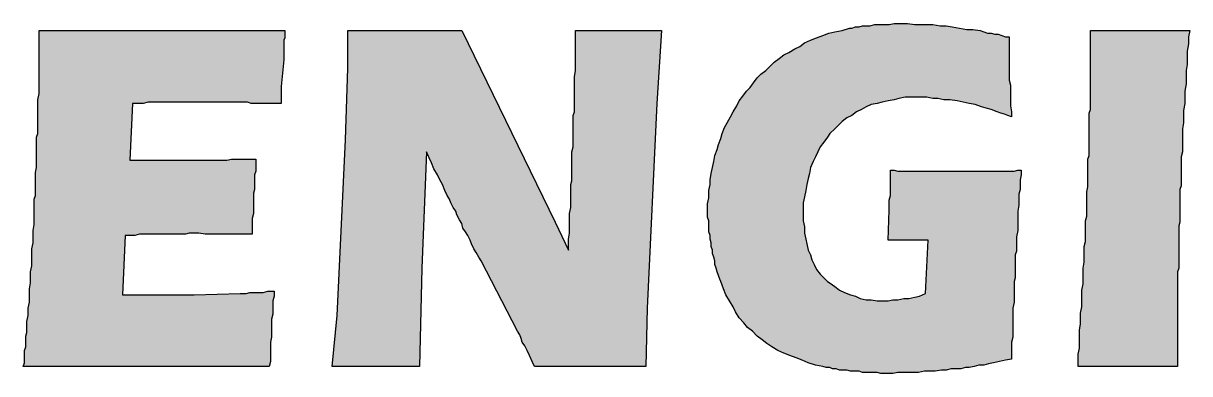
# Model space of a CAD drawing. Extents: x 0 to 37.6, y 0 to 24.
# Drawn here: x 33.092 to 33.89, y 6.606 to 6.845 of the extents above; entities that cross this region are included whole.
import ezdxf

# ---------------------------------------------------------------- set-up
doc = ezdxf.new("R2010")
doc.units = 0
doc.header["$LTSCALE"] = 10
doc.header["$MEASUREMENT"] = 0
doc.layers.add('BDR-18', color=1, linetype='Continuous')

# ---------------------------------------------------------------- blocks, each defined once
blk = doc.blocks.new('hel_logo_borderless')
at = {"layer": 'BDR-18', "linetype": 'ByBlock'}
h = blk.add_hatch(color=256, dxfattribs=at)
h.dxf.hatch_style = 1
h.paths.add_polyline_path([(0.59224, 1.06416), (0.59307, 1.06665), (0.59307, 1.06913), (0.59307, 1.07161), (0.59307, 1.07493), (0.5939, 1.07741), (0.5939, 1.07989), (0.5939, 1.08238), (0.5939, 1.08486), (0.59473, 1.08735), (0.59473, 1.08983), (0.59473, 1.0948), (0.59556, 1.09894), (0.59556, 1.10391), (0.59638, 1.10805), (0.59638, 1.11302), (0.59638, 1.11716), (0.59721, 1.1213), (0.59721, 1.12544), (0.59721, 1.12875), (0.59804, 1.13289), (0.59804, 1.13703), (0.59804, 1.14034), (0.59804, 1.14448), (0.59887, 1.14862), (0.59887, 1.15276), (0.59887, 1.1569), (0.5997, 1.16104), (0.5997, 1.16601), (0.5997, 1.17098), (0.5997, 1.17346), (0.5997, 1.17595), (0.5997, 1.17843), (0.60052, 1.18091), (0.60052, 1.1834), (0.60052, 1.18588), (0.60052, 1.18837), (0.60052, 1.19168), (0.60052, 1.19416), (0.60052, 1.19665), (0.60135, 1.19996), (0.60135, 1.20244), (0.60135, 1.20575), (0.60135, 1.20824), (0.60135, 1.21155), (0.60135, 1.21486), (0.60135, 1.21735), (0.60135, 1.22066), (0.60218, 1.22314), (0.60218, 1.22646), (0.60218, 1.22894), (0.60218, 1.23142), (0.60218, 1.23391), (0.60218, 1.23639), (0.60218, 1.2397), (0.60218, 1.24136), (0.60218, 1.24633), (0.60301, 1.25047), (0.60301, 1.25461), (0.60301, 1.25875), (0.60301, 1.26289), (0.60301, 1.2662), (0.60301, 1.26869), (0.60301, 1.272), (0.60301, 1.27448), (0.60301, 1.27697), (0.60301, 1.27862), (0.60301, 1.29353), (0.60798, 1.29353), (0.61212, 1.29353), (0.61709, 1.29353), (0.62205, 1.29353), (0.62454, 1.29353), (0.62702, 1.29353), (0.62951, 1.29353), (0.63199, 1.29353), (0.63447, 1.29353), (0.63696, 1.29353), (0.63944, 1.29353), (0.64193, 1.29353), (0.64524, 1.29353), (0.64772, 1.29353), (0.65021, 1.29353), (0.65352, 1.29353), (0.656, 1.29353), (0.65931, 1.29353), (0.6618, 1.29353), (0.66511, 1.29353), (0.66759, 1.29353), (0.67091, 1.29353), (0.67339, 1.29353), (0.6767, 1.29353), (0.68002, 1.29353), (0.6825, 1.29353), (0.68581, 1.29353), (0.68912, 1.29353), (0.69161, 1.29353), (0.69492, 1.29353), (0.6974, 1.29353), (0.70072, 1.29353), (0.7032, 1.29353), (0.70568, 1.29353), (0.709, 1.29353), (0.71148, 1.29353), (0.71396, 1.29353), (0.71728, 1.29353), (0.71976, 1.29353), (0.72224, 1.29353), (0.72473, 1.29353), (0.72721, 1.29353), (0.73053, 1.29353), (0.73301, 1.29353), (0.73549, 1.29353), (0.73798, 1.29353), (0.74046, 1.29353), (0.74295, 1.29353), (0.74543, 1.29353), (0.74791, 1.29353), (0.75288, 1.29353), (0.75702, 1.29353), (0.76199, 1.29353), (0.76696, 1.29353), (0.7711, 1.29353), (0.7711, 1.28856), (0.77027, 1.2869), (0.77027, 1.28359), (0.77027, 1.28193), (0.77027, 1.27945), (0.77027, 1.27697), (0.77027, 1.27365), (0.76861, 1.25544), (0.76861, 1.25212), (0.76861, 1.24964), (0.76861, 1.24633), (0.76861, 1.24384), (0.7653, 1.24384), (0.76199, 1.24384), (0.75785, 1.24384), (0.75454, 1.24384), (0.75123, 1.24384), (0.74791, 1.24384), (0.74543, 1.24467), (0.74212, 1.24467), (0.73881, 1.24467), (0.73632, 1.24467), (0.73301, 1.24467), (0.73053, 1.24467), (0.72804, 1.24467), (0.72473, 1.24467), (0.72224, 1.24467), (0.71976, 1.24467), (0.71728, 1.24467), (0.71479, 1.24467), (0.71231, 1.24467), (0.70982, 1.24467), (0.70568, 1.24467), (0.70154, 1.24467), (0.69823, 1.24467), (0.69575, 1.24467), (0.69244, 1.24467), (0.69078, 1.24467), (0.6883, 1.24467), (0.68664, 1.24467), (0.68416, 1.24467), (0.68084, 1.24467), (0.67753, 1.24467), (0.67422, 1.24384), (0.67091, 1.24384), (0.66677, 1.24384), (0.66511, 1.20493), (0.67008, 1.20493), (0.67422, 1.20493), (0.6767, 1.20493), (0.67919, 1.20493), (0.68167, 1.20493), (0.68416, 1.20493), (0.68664, 1.20493), (0.68995, 1.20493), (0.69244, 1.20493), (0.69492, 1.20493), (0.69823, 1.20493), (0.70072, 1.20493), (0.70403, 1.20493), (0.70651, 1.20493), (0.709, 1.20493), (0.71231, 1.20493), (0.71479, 1.20493), (0.71645, 1.20493), (0.71893, 1.20493), (0.72224, 1.20493), (0.72473, 1.20493), (0.72804, 1.20493), (0.73135, 1.20493), (0.73467, 1.20575), (0.73881, 1.20575), (0.74295, 1.20575), (0.74709, 1.20575), (0.75123, 1.20575), (0.75123, 1.20327), (0.75123, 1.19996), (0.75123, 1.19747), (0.7504, 1.19499), (0.7504, 1.19168), (0.7504, 1.18837), (0.7504, 1.18505), (0.74957, 1.18257), (0.74957, 1.17926), (0.74957, 1.17595), (0.74957, 1.17263), (0.74957, 1.16849), (0.74874, 1.16518), (0.74874, 1.16187), (0.74874, 1.15856), (0.74874, 1.15442), (0.74543, 1.15442), (0.74212, 1.15442), (0.73963, 1.15442), (0.73632, 1.15442), (0.73384, 1.15442), (0.73053, 1.15442), (0.72804, 1.15442), (0.72556, 1.15442), (0.72307, 1.15442), (0.72059, 1.15442), (0.71645, 1.15442), (0.71231, 1.15525), (0.70817, 1.15525), (0.70568, 1.15525), (0.7032, 1.15442), (0.70072, 1.15442), (0.69823, 1.15442), (0.69492, 1.15442), (0.69244, 1.15442), (0.68912, 1.15442), (0.68664, 1.15442), (0.68333, 1.15442), (0.68084, 1.15442), (0.67753, 1.15442), (0.67505, 1.15442), (0.67174, 1.15442), (0.66842, 1.15359), (0.66511, 1.15359), (0.6618, 1.15359), (0.66014, 1.11302), (0.67753, 1.11302), (0.68002, 1.11302), (0.6825, 1.11302), (0.68581, 1.11302), (0.68912, 1.11302), (0.69326, 1.11302), (0.69575, 1.11302), (0.69823, 1.11302), (0.70072, 1.11302), (0.7032, 1.11302), (0.70651, 1.11302), (0.709, 1.11302), (0.74046, 1.11384), (0.74212, 1.11384), (0.7446, 1.11384), (0.74709, 1.11467), (0.74957, 1.11467), (0.75288, 1.11467), (0.75619, 1.11467), (0.75951, 1.1155), (0.76365, 1.1155), (0.76365, 1.11219), (0.76282, 1.10888), (0.76282, 1.10639), (0.76282, 1.10308), (0.76282, 1.09977), (0.76199, 1.09646), (0.76199, 1.09314), (0.76199, 1.08983), (0.76199, 1.08652), (0.76199, 1.08403), (0.76116, 1.08072), (0.76116, 1.07741), (0.76116, 1.0741), (0.76116, 1.07079), (0.76116, 1.06747), (0.76033, 1.06416), (0.75619, 1.06416), (0.75123, 1.06416), (0.74626, 1.06416), (0.74212, 1.06416), (0.73715, 1.06416), (0.73218, 1.06416), (0.7297, 1.06416), (0.72721, 1.06416), (0.72473, 1.06416), (0.72224, 1.06416), (0.71976, 1.06416), (0.71728, 1.06416), (0.71479, 1.06416), (0.71231, 1.06416), (0.709, 1.06416), (0.70651, 1.06416), (0.70403, 1.06416), (0.70154, 1.06416), (0.69906, 1.06416), (0.69658, 1.06416), (0.69326, 1.06416), (0.69078, 1.06416), (0.6883, 1.06416), (0.68581, 1.06416), (0.6825, 1.06416), (0.68002, 1.06416), (0.61377, 1.06416)])
h = blk.add_hatch(color=256, dxfattribs=at)
h.dxf.hatch_style = 1
h.paths.add_polyline_path([(0.80339, 1.06416), (0.8067, 1.09894), (0.8125, 1.219), (0.81416, 1.26786), (0.81416, 1.29353), (0.81747, 1.29353), (0.81995, 1.29353), (0.82244, 1.29353), (0.82575, 1.29353), (0.82823, 1.29353), (0.83072, 1.29353), (0.83403, 1.29353), (0.83651, 1.29353), (0.839, 1.29353), (0.84148, 1.29353), (0.84396, 1.29353), (0.84645, 1.29353), (0.85059, 1.29353), (0.85556, 1.29353), (0.85887, 1.29353), (0.86301, 1.29353), (0.86632, 1.29353), (0.87129, 1.29353), (0.87295, 1.29353), (0.87543, 1.29353), (0.87791, 1.29353), (0.8804, 1.29353), (0.88288, 1.29353), (0.88619, 1.29353), (0.88868, 1.29353), (0.89199, 1.29353), (0.95575, 1.1627), (0.96486, 1.14365), (0.96486, 1.14779), (0.96486, 1.15111), (0.96568, 1.15525), (0.96568, 1.15939), (0.96568, 1.16353), (0.96568, 1.16849), (0.96651, 1.17263), (0.96651, 1.17512), (0.96651, 1.1776), (0.96651, 1.18009), (0.96651, 1.18257), (0.96651, 1.18588), (0.96651, 1.18837), (0.96734, 1.19085), (0.96734, 1.19333), (0.96734, 1.19665), (0.96734, 1.19913), (0.96734, 1.20161), (0.96734, 1.20493), (0.96734, 1.20741), (0.96734, 1.21072), (0.96817, 1.21404), (0.96817, 1.21652), (0.96817, 1.21983), (0.96817, 1.22314), (0.96817, 1.22646), (0.96817, 1.22977), (0.96817, 1.23225), (0.96817, 1.23556), (0.969, 1.23805), (0.969, 1.24136), (0.969, 1.24384), (0.969, 1.24716), (0.969, 1.24964), (0.969, 1.25212), (0.969, 1.25461), (0.969, 1.25709), (0.969, 1.25958), (0.969, 1.26206), (0.96983, 1.2662), (0.96983, 1.27034), (0.96983, 1.27448), (0.96983, 1.27862), (0.96983, 1.28193), (0.96983, 1.28525), (0.96983, 1.28856), (0.96983, 1.29104), (0.96983, 1.29353), (0.97479, 1.29353), (0.97893, 1.29353), (0.98307, 1.29353), (0.98639, 1.29353), (0.99053, 1.29353), (0.99384, 1.29353), (0.99632, 1.29353), (0.99963, 1.29353), (1.00129, 1.29353), (1.00295, 1.29353), (1.00626, 1.29353), (1.00957, 1.29353), (1.01371, 1.29353), (1.01537, 1.29353), (1.01785, 1.29353), (1.02033, 1.29353), (1.02282, 1.29353), (1.02613, 1.29353), (1.02862, 1.29353), (1.0253, 1.24384), (1.01868, 1.10391), (1.01785, 1.06416), (1.01288, 1.06416), (1.00791, 1.06416), (1.00377, 1.06416), (0.99881, 1.06416), (0.99467, 1.06416), (0.9897, 1.06416), (0.98556, 1.06416), (0.98142, 1.06416), (0.97728, 1.06416), (0.97314, 1.06416), (0.969, 1.06416), (0.96651, 1.06416), (0.96403, 1.06416), (0.96154, 1.06416), (0.95906, 1.06416), (0.95658, 1.06416), (0.95409, 1.06416), (0.95078, 1.06416), (0.9483, 1.06416), (0.94498, 1.06416), (0.94167, 1.06416), (0.94002, 1.06747), (0.93836, 1.07161), (0.9367, 1.07493), (0.93505, 1.07824), (0.93339, 1.08072), (0.93256, 1.08321), (0.93174, 1.08569), (0.93008, 1.08817), (0.90524, 1.1362), (0.90358, 1.13868), (0.90193, 1.142), (0.90027, 1.14448), (0.89861, 1.14779), (0.89779, 1.15028), (0.89613, 1.15359), (0.89447, 1.15607), (0.89282, 1.15856), (0.89199, 1.16187), (0.89033, 1.16435), (0.88868, 1.16767), (0.88785, 1.17015), (0.88619, 1.17263), (0.88454, 1.17595), (0.88371, 1.17843), (0.88205, 1.18091), (0.8804, 1.18423), (0.87874, 1.18837), (0.87709, 1.19168), (0.87543, 1.19499), (0.87295, 1.19913), (0.87129, 1.20327), (0.86963, 1.20658), (0.86798, 1.21072), (0.86467, 1.13123), (0.86301, 1.06416), (0.85887, 1.06416), (0.85473, 1.06416), (0.85059, 1.06416), (0.84645, 1.06416), (0.84314, 1.06416), (0.83982, 1.06416), (0.83734, 1.06416), (0.83486, 1.06416), (0.83237, 1.06416), (0.82989, 1.06416), (0.82658, 1.06416), (0.82244, 1.06416), (0.81912, 1.06416), (0.81664, 1.06416), (0.81416, 1.06416), (0.81167, 1.06416), (0.80919, 1.06416), (0.8067, 1.06416)])
h = blk.add_hatch(color=256, dxfattribs=at)
h.dxf.hatch_style = 1
h.paths.add_polyline_path([(1.18511, 1.1983), (1.1876, 1.1983), (1.19008, 1.19747), (1.19256, 1.19747), (1.19505, 1.19747), (1.19753, 1.19747), (1.20002, 1.19747), (1.2025, 1.19747), (1.20499, 1.19747), (1.20995, 1.19747), (1.21492, 1.19747), (1.21989, 1.19747), (1.22403, 1.19747), (1.22817, 1.19747), (1.23231, 1.19747), (1.23562, 1.19747), (1.23976, 1.19747), (1.24307, 1.19747), (1.24639, 1.19747), (1.2497, 1.19747), (1.25301, 1.19747), (1.25632, 1.19747), (1.25881, 1.19747), (1.26212, 1.19747), (1.2646, 1.19747), (1.26709, 1.19747), (1.26957, 1.19747), (1.27206, 1.1983), (1.27454, 1.1983), (1.27454, 1.19499), (1.27371, 1.19168), (1.27371, 1.18837), (1.27371, 1.18505), (1.27288, 1.18174), (1.27288, 1.1776), (1.27288, 1.17429), (1.27206, 1.17015), (1.27206, 1.16601), (1.27206, 1.16187), (1.27206, 1.1569), (1.27123, 1.15276), (1.27123, 1.14779), (1.27123, 1.14531), (1.27123, 1.14282), (1.2704, 1.14034), (1.2704, 1.13786), (1.2704, 1.13537), (1.2704, 1.13289), (1.2704, 1.1304), (1.2704, 1.12709), (1.2704, 1.12461), (1.26957, 1.12212), (1.26957, 1.11964), (1.26957, 1.11716), (1.26957, 1.11302), (1.26957, 1.10805), (1.26874, 1.10391), (1.26874, 1.09977), (1.26874, 1.09563), (1.26874, 1.09149), (1.26874, 1.08817), (1.26874, 1.08403), (1.26792, 1.08072), (1.26792, 1.07741), (1.26792, 1.0741), (1.26792, 1.07161), (1.26792, 1.06913), (1.26378, 1.0683), (1.25963, 1.06747), (1.25549, 1.06665), (1.25218, 1.06582), (1.24887, 1.06499), (1.24556, 1.06499), (1.24225, 1.06416), (1.23893, 1.06333), (1.23645, 1.06333), (1.23314, 1.06251), (1.22983, 1.06251), (1.22651, 1.06251), (1.2232, 1.06168), (1.21989, 1.06168), (1.21575, 1.06085), (1.21161, 1.06085), (1.2083, 1.06085), (1.20416, 1.06002), (1.20084, 1.06002), (1.1967, 1.06002), (1.19339, 1.06002), (1.19008, 1.06002), (1.18677, 1.05919), (1.18346, 1.05919), (1.18097, 1.05919), (1.17849, 1.05919), (1.176, 1.06002), (1.17352, 1.06002), (1.17104, 1.06002), (1.16855, 1.06002), (1.16607, 1.06002), (1.16358, 1.06085), (1.1611, 1.06085), (1.15779, 1.06085), (1.1553, 1.06168), (1.15282, 1.06168), (1.15034, 1.06168), (1.14785, 1.06251), (1.14537, 1.06251), (1.14371, 1.06333), (1.14123, 1.06333), (1.13874, 1.06416), (1.13377, 1.06499), (1.12881, 1.06665), (1.12467, 1.0683), (1.12053, 1.06996), (1.11639, 1.07161), (1.11225, 1.07327), (1.10811, 1.07493), (1.10397, 1.07741), (1.10065, 1.07989), (1.09734, 1.08238), (1.09403, 1.08486), (1.09072, 1.08817), (1.08741, 1.09066), (1.08492, 1.09397), (1.08161, 1.09728), (1.07912, 1.10142), (1.07747, 1.10474), (1.07498, 1.10888), (1.0725, 1.11302), (1.07084, 1.11716), (1.06919, 1.12212), (1.06836, 1.12378), (1.06753, 1.12626), (1.0667, 1.12875), (1.06588, 1.13123), (1.06505, 1.13372), (1.06505, 1.1362), (1.06422, 1.13868), (1.06339, 1.14117), (1.06339, 1.14365), (1.06256, 1.14614), (1.06256, 1.14862), (1.06174, 1.15111), (1.06174, 1.15359), (1.06091, 1.15607), (1.06091, 1.15856), (1.06091, 1.16104), (1.06091, 1.16353), (1.06008, 1.16601), (1.06008, 1.16849), (1.06008, 1.17098), (1.06008, 1.17512), (1.06091, 1.17926), (1.06091, 1.18423), (1.06174, 1.18837), (1.06174, 1.19168), (1.06256, 1.19582), (1.06339, 1.19996), (1.06422, 1.2041), (1.06505, 1.20824), (1.0667, 1.21238), (1.06753, 1.21569), (1.06919, 1.21983), (1.07002, 1.22314), (1.07167, 1.22728), (1.07333, 1.2306), (1.07581, 1.23474), (1.07747, 1.23805), (1.07995, 1.24219), (1.08161, 1.2455), (1.08409, 1.24881), (1.08658, 1.25212), (1.08906, 1.25461), (1.09155, 1.25792), (1.09403, 1.26123), (1.09651, 1.26372), (1.09983, 1.2662), (1.10314, 1.26951), (1.10562, 1.272), (1.10893, 1.27448), (1.11225, 1.27697), (1.11556, 1.27862), (1.1197, 1.28111), (1.12301, 1.28276), (1.12632, 1.28525), (1.13046, 1.2869), (1.1346, 1.28856), (1.13874, 1.29021), (1.14288, 1.29187), (1.14702, 1.2927), (1.15199, 1.29353), (1.15696, 1.29518), (1.15862, 1.29518), (1.1611, 1.29601), (1.16358, 1.29601), (1.16607, 1.29684), (1.16855, 1.29684), (1.17104, 1.29684), (1.17435, 1.29767), (1.17683, 1.29767), (1.17932, 1.29767), (1.1818, 1.29767), (1.18428, 1.29767), (1.1876, 1.29849), (1.19008, 1.29849), (1.19256, 1.29849), (1.1967, 1.29849), (1.20167, 1.29767), (1.20581, 1.29767), (1.20995, 1.29767), (1.21409, 1.29767), (1.21906, 1.29684), (1.2232, 1.29684), (1.22734, 1.29601), (1.23231, 1.29518), (1.23728, 1.29435), (1.24142, 1.29435), (1.24639, 1.29353), (1.25135, 1.29187), (1.25384, 1.29187), (1.25632, 1.29104), (1.25881, 1.29104), (1.26129, 1.29021), (1.26378, 1.28939), (1.26626, 1.28939), (1.26626, 1.28607), (1.26626, 1.28276), (1.26626, 1.27945), (1.26626, 1.27697), (1.26626, 1.27365), (1.26626, 1.27034), (1.26626, 1.26703), (1.26626, 1.26289), (1.26626, 1.25958), (1.26709, 1.25626), (1.26709, 1.25295), (1.26709, 1.24881), (1.26709, 1.2455), (1.26709, 1.24219), (1.26792, 1.23805), (1.26792, 1.23474), (1.26543, 1.23556), (1.26295, 1.23639), (1.26046, 1.23722), (1.25798, 1.23805), (1.25384, 1.2397), (1.25053, 1.24053), (1.24721, 1.24136), (1.24307, 1.24302), (1.23893, 1.24384), (1.23479, 1.24467), (1.23065, 1.2455), (1.22569, 1.24633), (1.22155, 1.24633), (1.21741, 1.24716), (1.21409, 1.24716), (1.20995, 1.24798), (1.20664, 1.24798), (1.20333, 1.24798), (1.19919, 1.24798), (1.19505, 1.24798), (1.19091, 1.24716), (1.1876, 1.24633), (1.18346, 1.2455), (1.17932, 1.24467), (1.176, 1.24384), (1.17186, 1.24302), (1.16855, 1.24136), (1.16524, 1.2397), (1.16193, 1.23805), (1.15862, 1.23556), (1.1553, 1.23391), (1.15199, 1.23142), (1.14951, 1.22894), (1.14702, 1.22646), (1.14371, 1.22314), (1.14205, 1.22066), (1.13957, 1.21735), (1.13709, 1.21404), (1.13543, 1.21072), (1.13377, 1.20741), (1.13212, 1.2041), (1.13046, 1.19996), (1.12963, 1.19582), (1.12881, 1.19251), (1.12798, 1.18837), (1.12715, 1.18423), (1.12632, 1.18009), (1.12549, 1.17595), (1.12549, 1.17181), (1.12549, 1.16767), (1.12549, 1.16353), (1.12632, 1.15939), (1.12632, 1.15525), (1.12715, 1.15111), (1.12798, 1.14779), (1.12881, 1.14365), (1.13046, 1.14034), (1.13129, 1.13703), (1.13295, 1.13372), (1.1346, 1.1304), (1.13709, 1.12709), (1.13957, 1.12461), (1.14205, 1.12212), (1.14454, 1.12047), (1.14785, 1.11798), (1.15034, 1.11633), (1.15365, 1.11467), (1.15779, 1.11302), (1.1611, 1.11219), (1.16441, 1.11053), (1.16855, 1.1097), (1.17186, 1.1097), (1.176, 1.10888), (1.18014, 1.10888), (1.18346, 1.10888), (1.18677, 1.1097), (1.19008, 1.1097), (1.19422, 1.11053), (1.19753, 1.11053), (1.20167, 1.11136), (1.20499, 1.11219), (1.20913, 1.11384), (1.21078, 1.15028), (1.2083, 1.15028), (1.20664, 1.15028), (1.20333, 1.15028), (1.20084, 1.15028), (1.19919, 1.15028), (1.18346, 1.15028), (1.18428, 1.17098), (1.18428, 1.17263), (1.18428, 1.17512), (1.18428, 1.1776), (1.18511, 1.18091), (1.18511, 1.18423), (1.18511, 1.18837), (1.18511, 1.19002), (1.18511, 1.19251), (1.18511, 1.19499)])
h = blk.add_hatch(color=256, dxfattribs=at)
h.dxf.hatch_style = 1
h.paths.add_polyline_path([(1.31346, 1.06416), (1.31346, 1.0683), (1.31346, 1.07244), (1.31428, 1.07658), (1.31428, 1.08072), (1.31428, 1.08486), (1.31428, 1.089), (1.31511, 1.09314), (1.31511, 1.09646), (1.31511, 1.1006), (1.31594, 1.10474), (1.31594, 1.10888), (1.31594, 1.11219), (1.31594, 1.11633), (1.31677, 1.12047), (1.31677, 1.12378), (1.31677, 1.12792), (1.31677, 1.13123), (1.3176, 1.13537), (1.3176, 1.13868), (1.3176, 1.142), (1.3176, 1.14614), (1.31842, 1.14945), (1.31842, 1.15276), (1.31842, 1.1569), (1.31842, 1.16021), (1.31842, 1.16353), (1.31925, 1.16684), (1.31925, 1.17015), (1.31925, 1.17346), (1.31925, 1.17677), (1.31925, 1.18009), (1.31925, 1.1834), (1.32008, 1.18671), (1.32008, 1.19002), (1.32008, 1.19333), (1.32008, 1.19665), (1.32008, 1.19913), (1.32008, 1.20244), (1.32008, 1.20575), (1.32091, 1.20824), (1.32091, 1.21155), (1.32091, 1.21486), (1.32091, 1.21735), (1.32091, 1.22066), (1.32091, 1.22314), (1.32091, 1.22646), (1.32091, 1.22894), (1.32091, 1.23142), (1.32091, 1.23474), (1.32091, 1.23722), (1.32174, 1.2397), (1.32174, 1.24219), (1.32174, 1.2455), (1.32174, 1.24798), (1.32174, 1.25047), (1.32174, 1.25295), (1.32174, 1.25544), (1.32174, 1.25792), (1.32174, 1.2604), (1.32174, 1.26289), (1.32174, 1.26703), (1.32174, 1.272), (1.32174, 1.29353), (1.32505, 1.29353), (1.32753, 1.29353), (1.33085, 1.29353), (1.33333, 1.29353), (1.33664, 1.29353), (1.33913, 1.29353), (1.34161, 1.29353), (1.34327, 1.29353), (1.34741, 1.29353), (1.35155, 1.29353), (1.35403, 1.29353), (1.35651, 1.29353), (1.35817, 1.29353), (1.36065, 1.29353), (1.36314, 1.29353), (1.36728, 1.29353), (1.36893, 1.29353), (1.37142, 1.29353), (1.3739, 1.29353), (1.37639, 1.29353), (1.3797, 1.29353), (1.38218, 1.29353), (1.3855, 1.29353), (1.38964, 1.29353), (1.38881, 1.28939), (1.38881, 1.28442), (1.38798, 1.27945), (1.38798, 1.27531), (1.38798, 1.27034), (1.38715, 1.2662), (1.38715, 1.26123), (1.38715, 1.25709), (1.38632, 1.25212), (1.38632, 1.24798), (1.38632, 1.24384), (1.3855, 1.23888), (1.3855, 1.23474), (1.3855, 1.2306), (1.38467, 1.22646), (1.38467, 1.22232), (1.38467, 1.219), (1.38467, 1.21652), (1.38467, 1.21321), (1.38467, 1.21072), (1.38384, 1.20741), (1.38384, 1.20493), (1.38384, 1.20161), (1.38384, 1.19913), (1.38384, 1.19582), (1.38384, 1.19333), (1.38384, 1.19002), (1.38384, 1.18754), (1.38301, 1.18505), (1.38301, 1.18174), (1.38301, 1.17926), (1.38301, 1.17677), (1.38301, 1.17346), (1.38301, 1.17098), (1.38301, 1.16849), (1.38301, 1.16518), (1.38301, 1.1627), (1.38218, 1.16021), (1.38218, 1.15773), (1.38218, 1.15442), (1.38218, 1.15193), (1.38218, 1.14945), (1.38218, 1.14696), (1.38218, 1.14448), (1.38218, 1.142), (1.38218, 1.13868), (1.38218, 1.1362), (1.38218, 1.13372), (1.38218, 1.13123), (1.38135, 1.12875), (1.38135, 1.12626), (1.38135, 1.12378), (1.38135, 1.1213), (1.38135, 1.11881), (1.38135, 1.11384), (1.38135, 1.1097), (1.38135, 1.10474), (1.38135, 1.1006), (1.38135, 1.09563), (1.38135, 1.09149), (1.38135, 1.08735), (1.38135, 1.08321), (1.38135, 1.07907), (1.38135, 1.07493), (1.38135, 1.07161), (1.38135, 1.06747), (1.38135, 1.06416), (1.34989, 1.06416), (1.34741, 1.06416), (1.34409, 1.06416), (1.34078, 1.06416), (1.33664, 1.06416), (1.33416, 1.06416), (1.33167, 1.06416), (1.32836, 1.06416), (1.32588, 1.06416), (1.32257, 1.06416), (1.32008, 1.06416), (1.31677, 1.06416)])
for points in [[(0.59224, 1.06416), (0.59307, 1.06665), (0.59307, 1.06913), (0.59307, 1.07161), (0.59307, 1.07493), (0.5939, 1.07741), (0.5939, 1.07989), (0.5939, 1.08238), (0.5939, 1.08486), (0.59473, 1.08735), (0.59473, 1.08983), (0.59473, 1.0948), (0.59556, 1.09894), (0.59556, 1.10391), (0.59638, 1.10805), (0.59638, 1.11302), (0.59638, 1.11716), (0.59721, 1.1213), (0.59721, 1.12544), (0.59721, 1.12875), (0.59804, 1.13289), (0.59804, 1.13703), (0.59804, 1.14034), (0.59804, 1.14448), (0.59887, 1.14862), (0.59887, 1.15276), (0.59887, 1.1569), (0.5997, 1.16104), (0.5997, 1.16601), (0.5997, 1.17098), (0.5997, 1.17346), (0.5997, 1.17595), (0.5997, 1.17843), (0.60052, 1.18091), (0.60052, 1.1834), (0.60052, 1.18588), (0.60052, 1.18837), (0.60052, 1.19168), (0.60052, 1.19416), (0.60052, 1.19665), (0.60135, 1.19996), (0.60135, 1.20244), (0.60135, 1.20575), (0.60135, 1.20824), (0.60135, 1.21155), (0.60135, 1.21486), (0.60135, 1.21735), (0.60135, 1.22066), (0.60218, 1.22314), (0.60218, 1.22646), (0.60218, 1.22894), (0.60218, 1.23142), (0.60218, 1.23391), (0.60218, 1.23639), (0.60218, 1.2397), (0.60218, 1.24136), (0.60218, 1.24633), (0.60301, 1.25047), (0.60301, 1.25461), (0.60301, 1.25875), (0.60301, 1.26289), (0.60301, 1.2662), (0.60301, 1.26869), (0.60301, 1.272), (0.60301, 1.27448), (0.60301, 1.27697), (0.60301, 1.27862), (0.60301, 1.29353), (0.60798, 1.29353), (0.61212, 1.29353), (0.61709, 1.29353), (0.62205, 1.29353), (0.62454, 1.29353), (0.62702, 1.29353), (0.62951, 1.29353), (0.63199, 1.29353), (0.63447, 1.29353), (0.63696, 1.29353), (0.63944, 1.29353), (0.64193, 1.29353), (0.64524, 1.29353), (0.64772, 1.29353), (0.65021, 1.29353), (0.65352, 1.29353), (0.656, 1.29353), (0.65931, 1.29353), (0.6618, 1.29353), (0.66511, 1.29353), (0.66759, 1.29353), (0.67091, 1.29353), (0.67339, 1.29353), (0.6767, 1.29353), (0.68002, 1.29353), (0.6825, 1.29353), (0.68581, 1.29353), (0.68912, 1.29353), (0.69161, 1.29353), (0.69492, 1.29353), (0.6974, 1.29353), (0.70072, 1.29353), (0.7032, 1.29353), (0.70568, 1.29353), (0.709, 1.29353), (0.71148, 1.29353), (0.71396, 1.29353), (0.71728, 1.29353), (0.71976, 1.29353), (0.72224, 1.29353), (0.72473, 1.29353), (0.72721, 1.29353), (0.73053, 1.29353), (0.73301, 1.29353), (0.73549, 1.29353), (0.73798, 1.29353), (0.74046, 1.29353), (0.74295, 1.29353), (0.74543, 1.29353), (0.74791, 1.29353), (0.75288, 1.29353), (0.75702, 1.29353), (0.76199, 1.29353), (0.76696, 1.29353), (0.7711, 1.29353), (0.7711, 1.28856), (0.77027, 1.2869), (0.77027, 1.28359), (0.77027, 1.28193), (0.77027, 1.27945), (0.77027, 1.27697), (0.77027, 1.27365), (0.76861, 1.25544), (0.76861, 1.25212), (0.76861, 1.24964), (0.76861, 1.24633), (0.76861, 1.24384), (0.7653, 1.24384), (0.76199, 1.24384), (0.75785, 1.24384), (0.75454, 1.24384), (0.75123, 1.24384), (0.74791, 1.24384), (0.74543, 1.24467), (0.74212, 1.24467), (0.73881, 1.24467), (0.73632, 1.24467), (0.73301, 1.24467), (0.73053, 1.24467), (0.72804, 1.24467), (0.72473, 1.24467), (0.72224, 1.24467), (0.71976, 1.24467), (0.71728, 1.24467), (0.71479, 1.24467), (0.71231, 1.24467), (0.70982, 1.24467), (0.70568, 1.24467), (0.70154, 1.24467), (0.69823, 1.24467), (0.69575, 1.24467), (0.69244, 1.24467), (0.69078, 1.24467), (0.6883, 1.24467), (0.68664, 1.24467), (0.68416, 1.24467), (0.68084, 1.24467), (0.67753, 1.24467), (0.67422, 1.24384), (0.67091, 1.24384), (0.66677, 1.24384), (0.66511, 1.20493), (0.67008, 1.20493), (0.67422, 1.20493), (0.6767, 1.20493), (0.67919, 1.20493), (0.68167, 1.20493), (0.68416, 1.20493), (0.68664, 1.20493), (0.68995, 1.20493), (0.69244, 1.20493), (0.69492, 1.20493), (0.69823, 1.20493), (0.70072, 1.20493), (0.70403, 1.20493), (0.70651, 1.20493), (0.709, 1.20493), (0.71231, 1.20493), (0.71479, 1.20493), (0.71645, 1.20493), (0.71893, 1.20493), (0.72224, 1.20493), (0.72473, 1.20493), (0.72804, 1.20493), (0.73135, 1.20493), (0.73467, 1.20575), (0.73881, 1.20575), (0.74295, 1.20575), (0.74709, 1.20575), (0.75123, 1.20575), (0.75123, 1.20327), (0.75123, 1.19996), (0.75123, 1.19747), (0.7504, 1.19499), (0.7504, 1.19168), (0.7504, 1.18837), (0.7504, 1.18505), (0.74957, 1.18257), (0.74957, 1.17926), (0.74957, 1.17595), (0.74957, 1.17263), (0.74957, 1.16849), (0.74874, 1.16518), (0.74874, 1.16187), (0.74874, 1.15856), (0.74874, 1.15442), (0.74543, 1.15442), (0.74212, 1.15442), (0.73963, 1.15442), (0.73632, 1.15442), (0.73384, 1.15442), (0.73053, 1.15442), (0.72804, 1.15442), (0.72556, 1.15442), (0.72307, 1.15442), (0.72059, 1.15442), (0.71645, 1.15442), (0.71231, 1.15525), (0.70817, 1.15525), (0.70568, 1.15525), (0.7032, 1.15442), (0.70072, 1.15442), (0.69823, 1.15442), (0.69492, 1.15442), (0.69244, 1.15442), (0.68912, 1.15442), (0.68664, 1.15442), (0.68333, 1.15442), (0.68084, 1.15442), (0.67753, 1.15442), (0.67505, 1.15442), (0.67174, 1.15442), (0.66842, 1.15359), (0.66511, 1.15359), (0.6618, 1.15359), (0.66014, 1.11302), (0.67753, 1.11302), (0.68002, 1.11302), (0.6825, 1.11302), (0.68581, 1.11302), (0.68912, 1.11302), (0.69326, 1.11302), (0.69575, 1.11302), (0.69823, 1.11302), (0.70072, 1.11302), (0.7032, 1.11302), (0.70651, 1.11302), (0.709, 1.11302), (0.74046, 1.11384), (0.74212, 1.11384), (0.7446, 1.11384), (0.74709, 1.11467), (0.74957, 1.11467), (0.75288, 1.11467), (0.75619, 1.11467), (0.75951, 1.1155), (0.76365, 1.1155), (0.76365, 1.11219), (0.76282, 1.10888), (0.76282, 1.10639), (0.76282, 1.10308), (0.76282, 1.09977), (0.76199, 1.09646), (0.76199, 1.09314), (0.76199, 1.08983), (0.76199, 1.08652), (0.76199, 1.08403), (0.76116, 1.08072), (0.76116, 1.07741), (0.76116, 1.0741), (0.76116, 1.07079), (0.76116, 1.06747), (0.76033, 1.06416), (0.75619, 1.06416), (0.75123, 1.06416), (0.74626, 1.06416), (0.74212, 1.06416), (0.73715, 1.06416), (0.73218, 1.06416), (0.7297, 1.06416), (0.72721, 1.06416), (0.72473, 1.06416), (0.72224, 1.06416), (0.71976, 1.06416), (0.71728, 1.06416), (0.71479, 1.06416), (0.71231, 1.06416), (0.709, 1.06416), (0.70651, 1.06416), (0.70403, 1.06416), (0.70154, 1.06416), (0.69906, 1.06416), (0.69658, 1.06416), (0.69326, 1.06416), (0.69078, 1.06416), (0.6883, 1.06416), (0.68581, 1.06416), (0.6825, 1.06416), (0.68002, 1.06416), (0.61377, 1.06416)], [(0.80339, 1.06416), (0.8067, 1.09894), (0.8125, 1.219), (0.81416, 1.26786), (0.81416, 1.29353), (0.81747, 1.29353), (0.81995, 1.29353), (0.82244, 1.29353), (0.82575, 1.29353), (0.82823, 1.29353), (0.83072, 1.29353), (0.83403, 1.29353), (0.83651, 1.29353), (0.839, 1.29353), (0.84148, 1.29353), (0.84396, 1.29353), (0.84645, 1.29353), (0.85059, 1.29353), (0.85556, 1.29353), (0.85887, 1.29353), (0.86301, 1.29353), (0.86632, 1.29353), (0.87129, 1.29353), (0.87295, 1.29353), (0.87543, 1.29353), (0.87791, 1.29353), (0.8804, 1.29353), (0.88288, 1.29353), (0.88619, 1.29353), (0.88868, 1.29353), (0.89199, 1.29353), (0.95575, 1.1627), (0.96486, 1.14365), (0.96486, 1.14779), (0.96486, 1.15111), (0.96568, 1.15525), (0.96568, 1.15939), (0.96568, 1.16353), (0.96568, 1.16849), (0.96651, 1.17263), (0.96651, 1.17512), (0.96651, 1.1776), (0.96651, 1.18009), (0.96651, 1.18257), (0.96651, 1.18588), (0.96651, 1.18837), (0.96734, 1.19085), (0.96734, 1.19333), (0.96734, 1.19665), (0.96734, 1.19913), (0.96734, 1.20161), (0.96734, 1.20493), (0.96734, 1.20741), (0.96734, 1.21072), (0.96817, 1.21404), (0.96817, 1.21652), (0.96817, 1.21983), (0.96817, 1.22314), (0.96817, 1.22646), (0.96817, 1.22977), (0.96817, 1.23225), (0.96817, 1.23556), (0.969, 1.23805), (0.969, 1.24136), (0.969, 1.24384), (0.969, 1.24716), (0.969, 1.24964), (0.969, 1.25212), (0.969, 1.25461), (0.969, 1.25709), (0.969, 1.25958), (0.969, 1.26206), (0.96983, 1.2662), (0.96983, 1.27034), (0.96983, 1.27448), (0.96983, 1.27862), (0.96983, 1.28193), (0.96983, 1.28525), (0.96983, 1.28856), (0.96983, 1.29104), (0.96983, 1.29353), (0.97479, 1.29353), (0.97893, 1.29353), (0.98307, 1.29353), (0.98639, 1.29353), (0.99053, 1.29353), (0.99384, 1.29353), (0.99632, 1.29353), (0.99963, 1.29353), (1.00129, 1.29353), (1.00295, 1.29353), (1.00626, 1.29353), (1.00957, 1.29353), (1.01371, 1.29353), (1.01537, 1.29353), (1.01785, 1.29353), (1.02033, 1.29353), (1.02282, 1.29353), (1.02613, 1.29353), (1.02862, 1.29353), (1.0253, 1.24384), (1.01868, 1.10391), (1.01785, 1.06416), (1.01288, 1.06416), (1.00791, 1.06416), (1.00377, 1.06416), (0.99881, 1.06416), (0.99467, 1.06416), (0.9897, 1.06416), (0.98556, 1.06416), (0.98142, 1.06416), (0.97728, 1.06416), (0.97314, 1.06416), (0.969, 1.06416), (0.96651, 1.06416), (0.96403, 1.06416), (0.96154, 1.06416), (0.95906, 1.06416), (0.95658, 1.06416), (0.95409, 1.06416), (0.95078, 1.06416), (0.9483, 1.06416), (0.94498, 1.06416), (0.94167, 1.06416), (0.94002, 1.06747), (0.93836, 1.07161), (0.9367, 1.07493), (0.93505, 1.07824), (0.93339, 1.08072), (0.93256, 1.08321), (0.93174, 1.08569), (0.93008, 1.08817), (0.90524, 1.1362), (0.90358, 1.13868), (0.90193, 1.142), (0.90027, 1.14448), (0.89861, 1.14779), (0.89779, 1.15028), (0.89613, 1.15359), (0.89447, 1.15607), (0.89282, 1.15856), (0.89199, 1.16187), (0.89033, 1.16435), (0.88868, 1.16767), (0.88785, 1.17015), (0.88619, 1.17263), (0.88454, 1.17595), (0.88371, 1.17843), (0.88205, 1.18091), (0.8804, 1.18423), (0.87874, 1.18837), (0.87709, 1.19168), (0.87543, 1.19499), (0.87295, 1.19913), (0.87129, 1.20327), (0.86963, 1.20658), (0.86798, 1.21072), (0.86467, 1.13123), (0.86301, 1.06416), (0.85887, 1.06416), (0.85473, 1.06416), (0.85059, 1.06416), (0.84645, 1.06416), (0.84314, 1.06416), (0.83982, 1.06416), (0.83734, 1.06416), (0.83486, 1.06416), (0.83237, 1.06416), (0.82989, 1.06416), (0.82658, 1.06416), (0.82244, 1.06416), (0.81912, 1.06416), (0.81664, 1.06416), (0.81416, 1.06416), (0.81167, 1.06416), (0.80919, 1.06416), (0.8067, 1.06416)], [(1.18511, 1.1983), (1.1876, 1.1983), (1.19008, 1.19747), (1.19256, 1.19747), (1.19505, 1.19747), (1.19753, 1.19747), (1.20002, 1.19747), (1.2025, 1.19747), (1.20499, 1.19747), (1.20995, 1.19747), (1.21492, 1.19747), (1.21989, 1.19747), (1.22403, 1.19747), (1.22817, 1.19747), (1.23231, 1.19747), (1.23562, 1.19747), (1.23976, 1.19747), (1.24307, 1.19747), (1.24639, 1.19747), (1.2497, 1.19747), (1.25301, 1.19747), (1.25632, 1.19747), (1.25881, 1.19747), (1.26212, 1.19747), (1.2646, 1.19747), (1.26709, 1.19747), (1.26957, 1.19747), (1.27206, 1.1983), (1.27454, 1.1983), (1.27454, 1.19499), (1.27371, 1.19168), (1.27371, 1.18837), (1.27371, 1.18505), (1.27288, 1.18174), (1.27288, 1.1776), (1.27288, 1.17429), (1.27206, 1.17015), (1.27206, 1.16601), (1.27206, 1.16187), (1.27206, 1.1569), (1.27123, 1.15276), (1.27123, 1.14779), (1.27123, 1.14531), (1.27123, 1.14282), (1.2704, 1.14034), (1.2704, 1.13786), (1.2704, 1.13537), (1.2704, 1.13289), (1.2704, 1.1304), (1.2704, 1.12709), (1.2704, 1.12461), (1.26957, 1.12212), (1.26957, 1.11964), (1.26957, 1.11716), (1.26957, 1.11302), (1.26957, 1.10805), (1.26874, 1.10391), (1.26874, 1.09977), (1.26874, 1.09563), (1.26874, 1.09149), (1.26874, 1.08817), (1.26874, 1.08403), (1.26792, 1.08072), (1.26792, 1.07741), (1.26792, 1.0741), (1.26792, 1.07161), (1.26792, 1.06913), (1.26378, 1.0683), (1.25963, 1.06747), (1.25549, 1.06665), (1.25218, 1.06582), (1.24887, 1.06499), (1.24556, 1.06499), (1.24225, 1.06416), (1.23893, 1.06333), (1.23645, 1.06333), (1.23314, 1.06251), (1.22983, 1.06251), (1.22651, 1.06251), (1.2232, 1.06168), (1.21989, 1.06168), (1.21575, 1.06085), (1.21161, 1.06085), (1.2083, 1.06085), (1.20416, 1.06002), (1.20084, 1.06002), (1.1967, 1.06002), (1.19339, 1.06002), (1.19008, 1.06002), (1.18677, 1.05919), (1.18346, 1.05919), (1.18097, 1.05919), (1.17849, 1.05919), (1.176, 1.06002), (1.17352, 1.06002), (1.17104, 1.06002), (1.16855, 1.06002), (1.16607, 1.06002), (1.16358, 1.06085), (1.1611, 1.06085), (1.15779, 1.06085), (1.1553, 1.06168), (1.15282, 1.06168), (1.15034, 1.06168), (1.14785, 1.06251), (1.14537, 1.06251), (1.14371, 1.06333), (1.14123, 1.06333), (1.13874, 1.06416), (1.13377, 1.06499), (1.12881, 1.06665), (1.12467, 1.0683), (1.12053, 1.06996), (1.11639, 1.07161), (1.11225, 1.07327), (1.10811, 1.07493), (1.10397, 1.07741), (1.10065, 1.07989), (1.09734, 1.08238), (1.09403, 1.08486), (1.09072, 1.08817), (1.08741, 1.09066), (1.08492, 1.09397), (1.08161, 1.09728), (1.07912, 1.10142), (1.07747, 1.10474), (1.07498, 1.10888), (1.0725, 1.11302), (1.07084, 1.11716), (1.06919, 1.12212), (1.06836, 1.12378), (1.06753, 1.12626), (1.0667, 1.12875), (1.06588, 1.13123), (1.06505, 1.13372), (1.06505, 1.1362), (1.06422, 1.13868), (1.06339, 1.14117), (1.06339, 1.14365), (1.06256, 1.14614), (1.06256, 1.14862), (1.06174, 1.15111), (1.06174, 1.15359), (1.06091, 1.15607), (1.06091, 1.15856), (1.06091, 1.16104), (1.06091, 1.16353), (1.06008, 1.16601), (1.06008, 1.16849), (1.06008, 1.17098), (1.06008, 1.17512), (1.06091, 1.17926), (1.06091, 1.18423), (1.06174, 1.18837), (1.06174, 1.19168), (1.06256, 1.19582), (1.06339, 1.19996), (1.06422, 1.2041), (1.06505, 1.20824), (1.0667, 1.21238), (1.06753, 1.21569), (1.06919, 1.21983), (1.07002, 1.22314), (1.07167, 1.22728), (1.07333, 1.2306), (1.07581, 1.23474), (1.07747, 1.23805), (1.07995, 1.24219), (1.08161, 1.2455), (1.08409, 1.24881), (1.08658, 1.25212), (1.08906, 1.25461), (1.09155, 1.25792), (1.09403, 1.26123), (1.09651, 1.26372), (1.09983, 1.2662), (1.10314, 1.26951), (1.10562, 1.272), (1.10893, 1.27448), (1.11225, 1.27697), (1.11556, 1.27862), (1.1197, 1.28111), (1.12301, 1.28276), (1.12632, 1.28525), (1.13046, 1.2869), (1.1346, 1.28856), (1.13874, 1.29021), (1.14288, 1.29187), (1.14702, 1.2927), (1.15199, 1.29353), (1.15696, 1.29518), (1.15862, 1.29518), (1.1611, 1.29601), (1.16358, 1.29601), (1.16607, 1.29684), (1.16855, 1.29684), (1.17104, 1.29684), (1.17435, 1.29767), (1.17683, 1.29767), (1.17932, 1.29767), (1.1818, 1.29767), (1.18428, 1.29767), (1.1876, 1.29849), (1.19008, 1.29849), (1.19256, 1.29849), (1.1967, 1.29849), (1.20167, 1.29767), (1.20581, 1.29767), (1.20995, 1.29767), (1.21409, 1.29767), (1.21906, 1.29684), (1.2232, 1.29684), (1.22734, 1.29601), (1.23231, 1.29518), (1.23728, 1.29435), (1.24142, 1.29435), (1.24639, 1.29353), (1.25135, 1.29187), (1.25384, 1.29187), (1.25632, 1.29104), (1.25881, 1.29104), (1.26129, 1.29021), (1.26378, 1.28939), (1.26626, 1.28939), (1.26626, 1.28607), (1.26626, 1.28276), (1.26626, 1.27945), (1.26626, 1.27697), (1.26626, 1.27365), (1.26626, 1.27034), (1.26626, 1.26703), (1.26626, 1.26289), (1.26626, 1.25958), (1.26709, 1.25626), (1.26709, 1.25295), (1.26709, 1.24881), (1.26709, 1.2455), (1.26709, 1.24219), (1.26792, 1.23805), (1.26792, 1.23474), (1.26543, 1.23556), (1.26295, 1.23639), (1.26046, 1.23722), (1.25798, 1.23805), (1.25384, 1.2397), (1.25053, 1.24053), (1.24721, 1.24136), (1.24307, 1.24302), (1.23893, 1.24384), (1.23479, 1.24467), (1.23065, 1.2455), (1.22569, 1.24633), (1.22155, 1.24633), (1.21741, 1.24716), (1.21409, 1.24716), (1.20995, 1.24798), (1.20664, 1.24798), (1.20333, 1.24798), (1.19919, 1.24798), (1.19505, 1.24798), (1.19091, 1.24716), (1.1876, 1.24633), (1.18346, 1.2455), (1.17932, 1.24467), (1.176, 1.24384), (1.17186, 1.24302), (1.16855, 1.24136), (1.16524, 1.2397), (1.16193, 1.23805), (1.15862, 1.23556), (1.1553, 1.23391), (1.15199, 1.23142), (1.14951, 1.22894), (1.14702, 1.22646), (1.14371, 1.22314), (1.14205, 1.22066), (1.13957, 1.21735), (1.13709, 1.21404), (1.13543, 1.21072), (1.13377, 1.20741), (1.13212, 1.2041), (1.13046, 1.19996), (1.12963, 1.19582), (1.12881, 1.19251), (1.12798, 1.18837), (1.12715, 1.18423), (1.12632, 1.18009), (1.12549, 1.17595), (1.12549, 1.17181), (1.12549, 1.16767), (1.12549, 1.16353), (1.12632, 1.15939), (1.12632, 1.15525), (1.12715, 1.15111), (1.12798, 1.14779), (1.12881, 1.14365), (1.13046, 1.14034), (1.13129, 1.13703), (1.13295, 1.13372), (1.1346, 1.1304), (1.13709, 1.12709), (1.13957, 1.12461), (1.14205, 1.12212), (1.14454, 1.12047), (1.14785, 1.11798), (1.15034, 1.11633), (1.15365, 1.11467), (1.15779, 1.11302), (1.1611, 1.11219), (1.16441, 1.11053), (1.16855, 1.1097), (1.17186, 1.1097), (1.176, 1.10888), (1.18014, 1.10888), (1.18346, 1.10888), (1.18677, 1.1097), (1.19008, 1.1097), (1.19422, 1.11053), (1.19753, 1.11053), (1.20167, 1.11136), (1.20499, 1.11219), (1.20913, 1.11384), (1.21078, 1.15028), (1.2083, 1.15028), (1.20664, 1.15028), (1.20333, 1.15028), (1.20084, 1.15028), (1.19919, 1.15028), (1.18346, 1.15028), (1.18428, 1.17098), (1.18428, 1.17263), (1.18428, 1.17512), (1.18428, 1.1776), (1.18511, 1.18091), (1.18511, 1.18423), (1.18511, 1.18837), (1.18511, 1.19002), (1.18511, 1.19251), (1.18511, 1.19499)], [(1.31346, 1.06416), (1.31346, 1.0683), (1.31346, 1.07244), (1.31428, 1.07658), (1.31428, 1.08072), (1.31428, 1.08486), (1.31428, 1.089), (1.31511, 1.09314), (1.31511, 1.09646), (1.31511, 1.1006), (1.31594, 1.10474), (1.31594, 1.10888), (1.31594, 1.11219), (1.31594, 1.11633), (1.31677, 1.12047), (1.31677, 1.12378), (1.31677, 1.12792), (1.31677, 1.13123), (1.3176, 1.13537), (1.3176, 1.13868), (1.3176, 1.142), (1.3176, 1.14614), (1.31842, 1.14945), (1.31842, 1.15276), (1.31842, 1.1569), (1.31842, 1.16021), (1.31842, 1.16353), (1.31925, 1.16684), (1.31925, 1.17015), (1.31925, 1.17346), (1.31925, 1.17677), (1.31925, 1.18009), (1.31925, 1.1834), (1.32008, 1.18671), (1.32008, 1.19002), (1.32008, 1.19333), (1.32008, 1.19665), (1.32008, 1.19913), (1.32008, 1.20244), (1.32008, 1.20575), (1.32091, 1.20824), (1.32091, 1.21155), (1.32091, 1.21486), (1.32091, 1.21735), (1.32091, 1.22066), (1.32091, 1.22314), (1.32091, 1.22646), (1.32091, 1.22894), (1.32091, 1.23142), (1.32091, 1.23474), (1.32091, 1.23722), (1.32174, 1.2397), (1.32174, 1.24219), (1.32174, 1.2455), (1.32174, 1.24798), (1.32174, 1.25047), (1.32174, 1.25295), (1.32174, 1.25544), (1.32174, 1.25792), (1.32174, 1.2604), (1.32174, 1.26289), (1.32174, 1.26703), (1.32174, 1.272), (1.32174, 1.29353), (1.32505, 1.29353), (1.32753, 1.29353), (1.33085, 1.29353), (1.33333, 1.29353), (1.33664, 1.29353), (1.33913, 1.29353), (1.34161, 1.29353), (1.34327, 1.29353), (1.34741, 1.29353), (1.35155, 1.29353), (1.35403, 1.29353), (1.35651, 1.29353), (1.35817, 1.29353), (1.36065, 1.29353), (1.36314, 1.29353), (1.36728, 1.29353), (1.36893, 1.29353), (1.37142, 1.29353), (1.3739, 1.29353), (1.37639, 1.29353), (1.3797, 1.29353), (1.38218, 1.29353), (1.3855, 1.29353), (1.38964, 1.29353), (1.38881, 1.28939), (1.38881, 1.28442), (1.38798, 1.27945), (1.38798, 1.27531), (1.38798, 1.27034), (1.38715, 1.2662), (1.38715, 1.26123), (1.38715, 1.25709), (1.38632, 1.25212), (1.38632, 1.24798), (1.38632, 1.24384), (1.3855, 1.23888), (1.3855, 1.23474), (1.3855, 1.2306), (1.38467, 1.22646), (1.38467, 1.22232), (1.38467, 1.219), (1.38467, 1.21652), (1.38467, 1.21321), (1.38467, 1.21072), (1.38384, 1.20741), (1.38384, 1.20493), (1.38384, 1.20161), (1.38384, 1.19913), (1.38384, 1.19582), (1.38384, 1.19333), (1.38384, 1.19002), (1.38384, 1.18754), (1.38301, 1.18505), (1.38301, 1.18174), (1.38301, 1.17926), (1.38301, 1.17677), (1.38301, 1.17346), (1.38301, 1.17098), (1.38301, 1.16849), (1.38301, 1.16518), (1.38301, 1.1627), (1.38218, 1.16021), (1.38218, 1.15773), (1.38218, 1.15442), (1.38218, 1.15193), (1.38218, 1.14945), (1.38218, 1.14696), (1.38218, 1.14448), (1.38218, 1.142), (1.38218, 1.13868), (1.38218, 1.1362), (1.38218, 1.13372), (1.38218, 1.13123), (1.38135, 1.12875), (1.38135, 1.12626), (1.38135, 1.12378), (1.38135, 1.1213), (1.38135, 1.11881), (1.38135, 1.11384), (1.38135, 1.1097), (1.38135, 1.10474), (1.38135, 1.1006), (1.38135, 1.09563), (1.38135, 1.09149), (1.38135, 1.08735), (1.38135, 1.08321), (1.38135, 1.07907), (1.38135, 1.07493), (1.38135, 1.07161), (1.38135, 1.06747), (1.38135, 1.06416), (1.34989, 1.06416), (1.34741, 1.06416), (1.34409, 1.06416), (1.34078, 1.06416), (1.33664, 1.06416), (1.33416, 1.06416), (1.33167, 1.06416), (1.32836, 1.06416), (1.32588, 1.06416), (1.32257, 1.06416), (1.32008, 1.06416), (1.31677, 1.06416)]]:
    blk.add_lwpolyline(points, close=True, dxfattribs=at)

msp = doc.modelspace()

# ---------------------------------------------------------------- block references
msp.add_blockref('hel_logo_borderless', (32.5, 5.54687))

doc.saveas('drawing.dxf')
